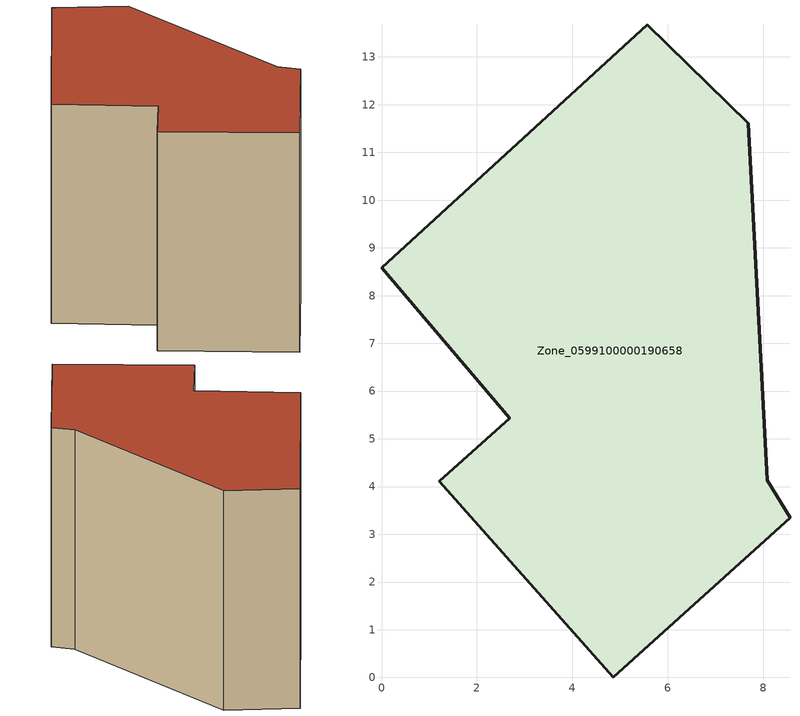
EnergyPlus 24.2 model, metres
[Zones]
Zone_0599100000190658
 floor ground (C_G): 8.08,4.13 8.56,3.34 4.86,0 1.21,4.11 2.69,5.43 0,8.58 5.57,13.68 7.68,11.61 z0
 wall outside (C_F): 8.56,3.34 8.08,4.13 7.68,11.61 5.57,13.68 0,8.58 2.69,5.43 1.21,4.11 4.86,0 8.56,3.34 z0:9.74
 roof outside (C_R): 8.08,4.13 7.68,11.61 5.57,13.68 0,8.58 2.69,5.43 1.21,4.11 4.86,0 8.56,3.34 z9.74
[BUILDING]
Pand.0599100000190658: North Axis=0; Terrain=City; Loads Convergence Tolerance Value=0.04; Temperature Convergence Tolerance Value=0.4; Solar Distribution=FullExterior; Maximum Number of Warmup Days=25; Minimum Number of Warmup Days=1
[Site:Location]
Rotterdam.The.Hague.AP_ZH_NLD Design_Conditions: Latitude=51.96; Longitude=4.45; Time Zone=1; Elevation=-4.5
[SITE:GROUNDTEMPERATURE:BUILDINGSURFACE]
18, 18, 18, 18, 18, 18, 18, 18, 18, 18, 18, 18
[MATERIAL] Thermal Absorptance=0.9; Solar Absorptance=0.7; Visible Absorptance=0.7
Name | Roughness | Thickness | Conductivity | Density | Specific Heat
G.TI.1946 | MediumSmooth | 0.15 | 1 | 540 | 1210
F.TI.1946 | Rough | 0.3 | 0.857143 | 1920 | 840
R.TI.1946 | MediumRough | 0.2 | 0.1 | 1500 | 1000
[CONSTRUCTION]
C_G: G.TI.1946
C_F: F.TI.1946
C_R: R.TI.1946
[ZONE]
Zone_0599100000190658: Type=1; Multiplier=1; Ceiling Height=Autocalculate; Volume=Autocalculate; Floor Area=autocalculate; Part of Total Floor Area=Yes
[ZONEINFILTRATION:DESIGNFLOWRATE]
Infil_Zone_0599100000190658: Zone or ZoneList or Space or SpaceList=Zone_0599100000190658; Schedule=AlwaysOn; Design Flow Rate Calculation Method=Flow/Area; Flow Rate per Floor Area=0.003; Constant Term Coefficient=1; Temperature Term Coefficient=0; Velocity Term Coefficient=0; Velocity Squared Term Coefficient=0
[HVACTEMPLATE:ZONE:IDEALLOADSAIRSYSTEM]
Zone_0599100000190658: Maximum Heating Supply Air Temperature=50; Minimum Cooling Supply Air Temperature=13; Maximum Heating Supply Air Humidity Ratio=0.0156; Minimum Cooling Supply Air Humidity Ratio=0.0077; Heating Limit=NoLimit; Cooling Limit=NoLimit; Dehumidification Control Type=ConstantSensibleHeatRatio; Cooling Sensible Heat Ratio=0.7; Dehumidification Setpoint=60; Humidification Control Type=None; Humidification Setpoint=30; Outdoor Air Method=None; Outdoor Air Flow Rate per Person=0.00944; Outdoor Air Flow Rate per Zone Floor Area=0; Outdoor Air Flow Rate per Zone=0; Demand Controlled Ventilation Type=None; Outdoor Air Economizer Type=NoEconomizer; Heat Recovery Type=None; Sensible Heat Recovery Effectiveness=0.7; Latent Heat Recovery Effectiveness=0.65
[ZONECONTROL:THERMOSTAT]
ThermostatControl_Zone_0599100000190658: Zone or ZoneList=Zone_0599100000190658; Control Type Schedule=DualSetpointControlType; Control 1=Thermostat_Zone_0599100000190658; Temperature Difference Between Cutout And Setpoint=0
[THERMOSTATSETPOINT:DUALSETPOINT]
Thermostat_Zone_0599100000190658: Heating Setpoint Temperature Schedule=HeatingSetpoint_Zone_0599100000190658; Cooling Setpoint Temperature Schedule=CoolingSetpoint_Zone_0599100000190658
[SCHEDULE:COMPACT]
HeatingSetpoint_Zone_0599100000190658: Through: 12/31, For: AllDays, Until: 24:00, 21
CoolingSetpoint_Zone_0599100000190658: Through: 12/31, For: AllDays, Until: 24:00, 24
DualSetpointControlType: Through: 12/31, For: AllDays, Until: 24:00, 4
AlwaysOn: Through: 12/31, For: AllDays, Until: 24:00, 1
